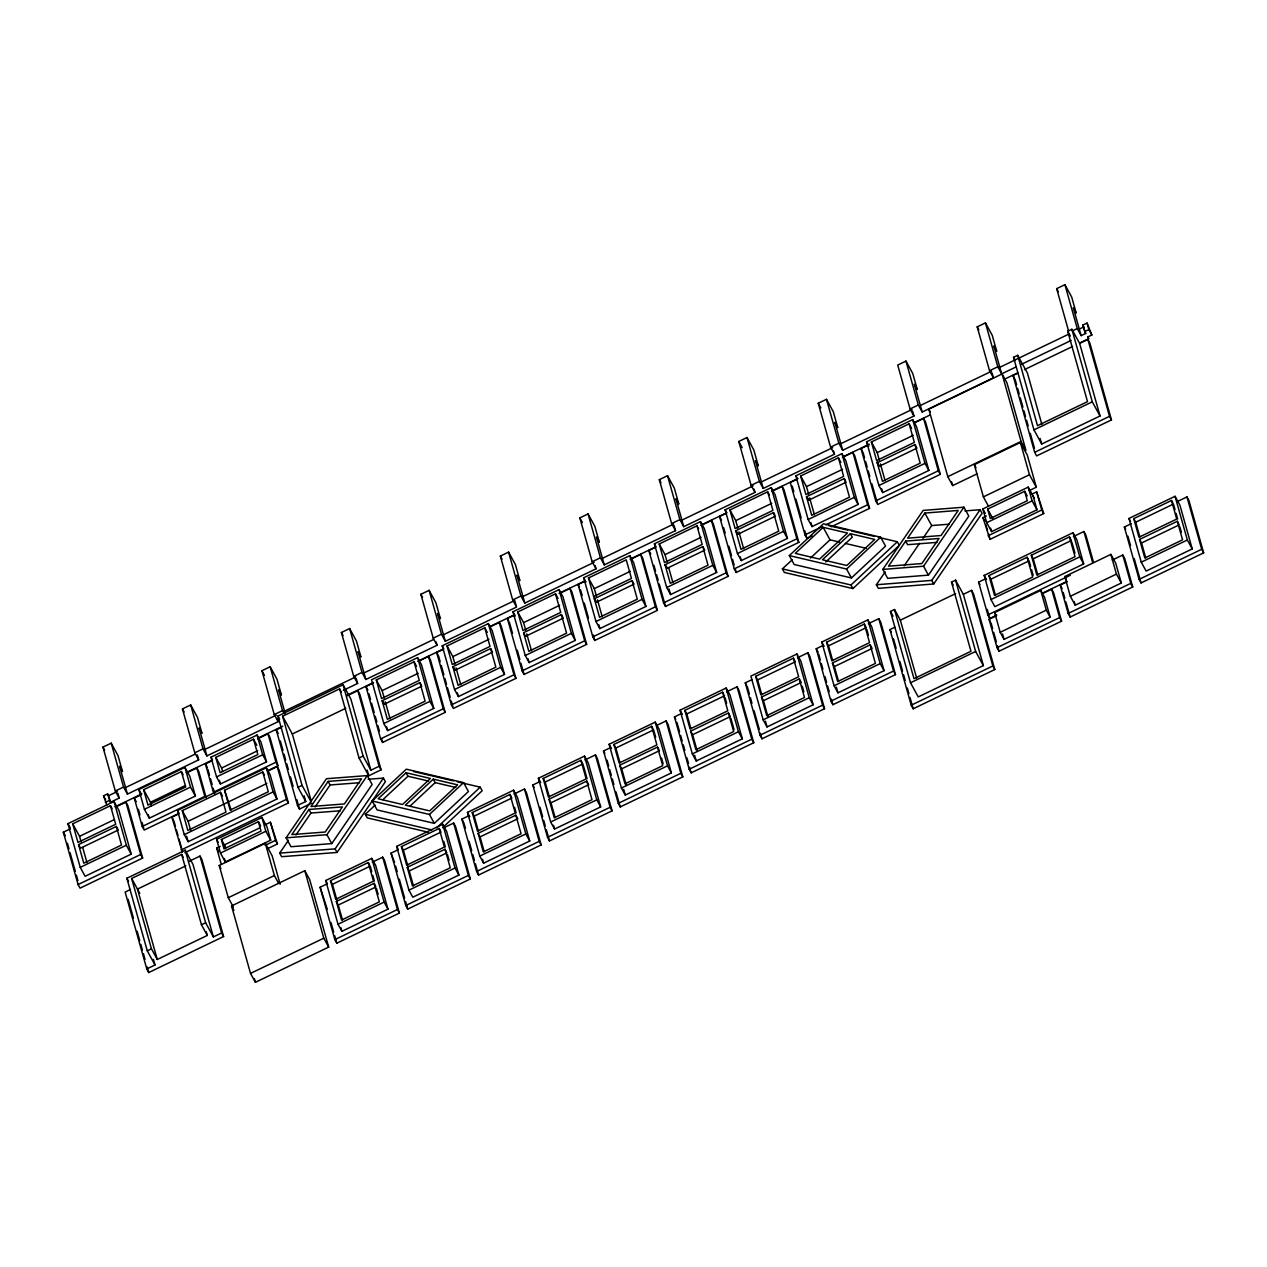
<?xml version="1.0" encoding="UTF-8"?>
<svg xmlns="http://www.w3.org/2000/svg" width="1267" height="1267" viewBox="0 0 1267 1267"><rect width="100%" height="100%" fill="white"/><g stroke="black" fill="none" stroke-linecap="round" stroke-linejoin="round"><path stroke-width="1.5" d="M286.104 837.82L326.458 778.714L367.256 775.594L372.134 784.495L331.78 843.6L290.982 846.72L286.104 837.82L326.918 834.684L367.256 775.594M308.974 809.455L291.838 834.573L325.223 832.023L342.375 806.905L308.974 809.455L310.938 813.034L295.94 835.016M328.137 781.391L311.001 806.509L344.386 803.943L361.538 778.825L328.137 781.391L330.101 784.97L315.103 806.952M368.143 779.268L383.426 778.096L385.39 781.691L337.085 852.453L281.638 856.698L279.674 853.119L288.464 840.259M279.674 853.119L335.121 848.874L383.426 778.096M882.782 569.437L923.168 510.411L963.918 507.196L968.812 516.112L928.426 575.139L887.676 578.338L882.782 569.437L923.548 566.222L963.918 507.196M905.667 541.104L888.5 566.191L921.869 563.562L939.021 538.475L905.667 541.104L907.631 544.683L937.057 542.371M924.847 513.072L907.679 538.158L941.048 535.529L958.2 510.443L924.847 513.072L931.688 525.567L922.883 538.443M964.836 510.918L980.104 509.714L982.068 513.293L933.716 583.976L878.332 588.331L876.368 584.752L885.158 571.892M904.163 565.811L919.589 543.274M876.368 584.752L931.752 580.397L980.104 509.714M372.197 800.997L406.311 769.18L463.564 782.626L468.442 791.542L434.328 823.36L377.075 809.914L372.197 800.997L429.45 814.459L434.328 823.36M406.073 772.743L378.168 798.78L402.494 804.497L430.4 778.461L406.073 772.743L407.99 776.243L428.579 781.074M428.214 832.197L367.272 817.88L365.308 814.301L375.143 805.131M382.872 799.683L407.99 776.243M433.266 779.142L405.361 805.178L429.687 810.896L457.609 784.843L433.266 779.142L435.183 782.626L455.772 787.472M410.065 806.065L435.183 782.626M429.45 814.459L463.564 782.626M436.687 827.779L480.209 787.171L482.173 790.751L442.848 827.43M789.309 555.595L823.407 523.778L880.66 537.224L885.538 546.14L851.44 577.958L794.187 564.512L789.309 555.595L846.562 569.041L851.44 577.958M823.17 527.341L795.264 553.378L819.591 559.095L847.512 533.059L823.17 527.341L830.012 539.821L839.562 542.07M878.269 537.287L897.321 541.753L899.285 545.333L852.929 588.569L784.368 572.462L782.404 568.883L792.239 559.713M810.484 558.05L830.012 539.821M850.379 533.724L822.457 559.761L846.799 565.478L874.705 539.441L850.379 533.724L852.279 537.224L825.767 561.962M846.562 569.041L880.66 537.224M782.404 568.883L850.981 584.99L897.321 541.753M106.84 805.115L103.514 795.85L107.584 793.886L110.435 802.28L119.177 798.083L115.313 791.004L102.96 747.118L111.211 743.159L117.989 755.56L122.503 771.555L119.573 766.234L127.429 794.108L198.666 759.867L197.272 754.958M198.666 759.867L194.785 752.788L182.432 708.918L190.684 704.943L197.478 717.36L201.976 733.355L199.062 728.018L206.901 755.908L278.138 721.667L277.22 718.389M278.138 721.667L274.258 714.588L261.921 670.702L270.156 666.743L276.95 679.144L281.448 695.14L278.534 689.818L285.455 714.43M343.357 690.309L357.611 683.451L353.731 676.388L341.393 632.502L349.629 628.543L356.423 640.944L360.921 656.94L358.007 651.602L365.846 679.492L437.083 645.251L436.165 641.973M437.083 645.251L433.219 638.172L420.866 594.286L429.117 590.327L435.896 602.728L440.409 618.724L437.479 613.402L445.335 641.292L516.556 607.051L512.692 599.972L500.338 556.086L508.59 552.127L515.384 564.528L519.882 580.524L516.968 575.202L524.807 603.076L596.044 568.835L595.11 565.557M596.044 568.835L592.164 561.756L579.827 517.886L588.062 513.911L594.856 526.328L599.354 542.324L596.44 536.986L604.28 564.876L675.517 530.635L674.139 525.71M675.517 530.635L671.637 523.556L659.299 479.67L667.535 475.711L674.329 488.112L678.827 504.108L675.913 498.786L683.752 526.676L754.989 492.42L754.071 489.141M754.989 492.42L751.125 485.356L738.772 441.47L747.007 437.511L753.802 449.912L758.299 465.908L755.385 460.57L763.241 488.46L834.462 454.22L833.543 450.941M834.462 454.22L830.598 447.14L818.244 403.254L826.496 399.295L833.29 411.696L837.788 427.692L834.858 422.37L842.713 450.26L913.95 416.019L912.557 411.094M992.029 372.894L993.423 377.804L922.186 412.044L914.346 384.17L917.26 389.492L912.763 373.496L905.968 361.095L897.717 365.054L910.07 408.94L913.95 416.019M993.423 377.804L989.543 370.724L977.205 326.854L985.441 322.879L992.235 335.296L996.733 351.292L993.819 345.954L1001.659 373.844L1015.912 367.002M1068.509 330.703L1056.678 288.638L1064.913 284.679L1071.708 297.08L1076.206 313.076L1073.292 307.754L1081.131 335.644L1085.724 333.443L1082.873 325.049L1087.038 323.037L1091.853 335.011L1087.672 337.022L1088.638 338.764L1079.722 343.056M1017.702 355.314L1037.499 425.696L1087.514 401.655L1067.717 331.273L1071.882 329.262L1079.627 343.405L1100.041 415.988L1041.696 444.036L1033.951 429.877L1013.537 357.31L1017.702 355.314L1027.41 373.036L1041.854 424.397M115.313 791.004L123.548 787.045L111.211 743.159M194.785 752.788L203.021 748.829L190.684 704.943M274.258 714.588L282.509 710.629L270.156 666.743M353.731 676.388L361.982 672.413L349.629 628.543M433.219 638.172L441.454 634.213L429.117 590.327M512.692 599.972L520.927 596.013L508.59 552.127M592.164 561.756L600.415 557.797L588.062 513.911M671.637 523.556L679.888 519.597L667.535 475.711M751.125 485.356L759.361 481.381L747.007 437.511M830.598 447.14L838.833 443.181L826.496 399.295M910.07 408.94L918.306 404.981L905.968 361.095M989.543 370.724L997.794 366.765L985.441 322.879M1072.325 330.94L1077.267 328.565L1064.913 284.679M110.435 802.28L108.582 795.724L117.34 791.511M125.576 787.551L195.039 754.166M205.048 749.351L276.285 715.111M284.537 711.135L355.758 676.895M364.009 672.935L433.457 639.55M443.482 634.735L512.945 601.35M522.954 596.519L594.191 562.279M602.443 558.319L673.664 524.079M681.915 520.119L753.152 485.863M761.388 481.903L832.625 447.663M840.86 443.703L912.097 409.463M920.349 405.488L991.57 371.247M999.821 367.287L1069.269 333.902M1079.294 329.087L1083.871 326.886M311.777 803.135L299.471 809.059L297.507 805.479L305.743 801.52L297.998 787.361L277.948 716.077L343.072 684.766L350.816 698.909L370.883 770.209L379.118 766.25L357.848 690.642L347.206 695.757M310.906 801.52L302.069 785.413L282.62 716.251L339.604 688.852L341.361 692.083M105.351 802.407L109.421 800.443M1085.724 333.443L1084.71 331.606L1088.891 329.594L1087.038 323.037M1021.25 364.421L1071.122 340.459M977.095 473.842L952.673 485.578L947.795 476.661L928.806 409.178L1002.086 373.955L1006.964 382.872L1025.937 450.355L1021.059 441.439L1002.086 373.955M67.927 823.661L114.03 801.488L118.908 810.405L131.214 854.132L85.111 876.289L80.233 867.372L67.927 823.661L70.366 828.111M138.863 789.563L184.95 767.39L189.828 776.307L195.387 796.04L149.284 818.197L144.406 809.28L138.863 789.563L141.302 794.013M417.619 657.621L371.516 679.793L383.822 723.505L387.686 730.584L433.789 708.427L421.483 664.7L417.619 657.621L429.909 701.348L433.789 708.427M442.246 645.79L488.333 623.633L492.214 630.697L504.519 674.424L458.416 696.581L454.536 689.517L442.246 645.79L443.783 648.625M512.961 611.787L559.064 589.63L562.928 596.709L575.234 640.421L529.131 662.593L525.267 655.514L512.961 611.787L515.289 616.031M583.691 577.784L629.794 555.627L633.658 562.706L645.964 606.434L599.861 628.59L595.981 621.511L583.691 577.784L586.019 582.044M654.405 543.796L700.508 521.624L704.389 528.703L716.679 572.431L670.591 594.587L666.711 587.508L654.405 543.796L655.958 546.615M725.136 509.793L771.239 487.637L775.103 494.7L787.409 538.427L741.306 560.584L737.442 553.521L725.136 509.793L726.688 512.628M795.866 475.79L841.953 453.634L845.833 460.713L858.139 504.424L812.036 526.597L808.156 519.518L795.866 475.79L797.418 478.625M866.58 441.787L912.683 419.63L916.564 426.71L928.854 470.437L882.766 492.594L878.886 485.514L866.58 441.787L868.909 446.032M210.987 757.191L257.09 735.034L260.97 742.114L266.513 761.847L220.41 784.004L216.546 776.924L210.987 757.191L212.539 760.026M110.467 805.685L115.693 824.263L77.952 842.412L72.71 823.835L110.467 805.685L112.177 808.805M181.403 771.587L185.726 786.95L147.97 805.099L143.646 789.737L181.403 771.587L183.113 774.707M253.527 739.231L257.85 754.578L220.094 772.727L215.786 757.381L253.527 739.231L256.868 745.313M414.056 661.817L419.282 680.395L381.525 698.545L376.299 679.967L414.056 661.817L416.558 666.394M484.786 627.814L490.012 646.408L452.256 664.557L447.029 645.964L484.786 627.814L487.288 632.391M555.5 593.827L560.727 612.404L522.986 630.554L517.744 611.977L555.5 593.827L558.003 598.388M593.7 596.551L588.474 577.974L626.231 559.824L631.457 578.401L593.7 596.551L596.282 602.316L634.038 584.166L632.075 580.587L594.318 598.737L599.544 617.314L637.301 599.18L632.075 580.587M696.961 525.821L702.187 544.398L664.431 562.548L659.204 543.971L696.961 525.821L698.624 528.862M767.675 491.818L772.902 510.411L735.145 528.561L729.919 509.967L767.675 491.818L769.338 494.874M838.406 457.83L843.632 476.408L805.875 494.558L800.649 475.98L838.406 457.83L840.908 462.392M909.12 423.827L914.362 442.405L876.606 460.555L871.379 441.977L909.12 423.827L911.622 428.389M115.139 806.762L141.872 793.902M186.455 772.474L211.415 760.469M257.771 738.186L282.731 726.181M346.92 695.33L373.67 682.47M418.237 661.041L443.197 649.052M489.553 626.753L514.513 614.764M559.095 593.336L584.055 581.331M630.412 559.048L655.372 547.043M701.728 524.76L726.688 512.755M773.044 490.472L798.004 478.483M842.587 457.054L869.336 444.194M913.903 422.766L929.946 415.053M1004.842 379.055L1017.322 373.052M1024.449 369.616L1072.595 346.477M418.078 661.437L428.515 656.417L430.479 659.996L445.208 712.371L382.618 742.446L380.654 738.867L365.925 686.508L372.878 683.166M490.551 626.595L499.246 622.43L501.194 626.009L515.938 678.368L453.348 708.459L451.385 704.864L436.656 652.505L443.608 649.163M559.539 593.431L569.96 588.426L571.924 592.006L586.653 644.365L524.079 674.456L522.115 670.877L507.386 618.502L514.339 615.16M630.253 559.444L640.69 554.423L642.654 558.003L657.383 610.361L594.793 640.453L592.829 636.873L578.1 584.515L585.053 581.173M700.984 525.441L711.42 520.42L713.369 524L728.097 576.374L665.523 606.45L663.56 602.87L648.831 550.512L655.783 547.17M771.714 491.438L782.135 486.433L784.099 490.012L798.828 542.371L736.238 572.462L734.29 568.867L719.561 516.508L726.514 513.167M797.228 479.164L790.275 482.505L805.004 534.88L806.968 538.459L812.179 535.941M842.428 457.435L852.865 452.43L854.829 456.009L869.558 508.368L831.31 526.755M914.901 422.608L923.58 418.427L925.543 422.006L940.272 474.365L877.698 504.456L875.735 500.877L861.006 448.518L867.958 445.176M1079.627 343.405L1087.878 339.445L1089.842 343.024L1111.46 419.915L1036.628 455.898L1034.664 452.319L1013.03 375.428L1017.987 373.052M115.503 807.142L125.94 802.122L127.888 805.701L142.633 858.06L80.043 888.151L78.079 884.572L63.35 832.213L70.303 828.871M177.491 810.468L184.285 834.62L188.165 841.7L276.966 799.002L270.172 774.85L266.308 767.77L177.491 810.468L179.043 813.303L144.216 830.059L142.252 826.48L134.27 798.115L141.239 794.773M186.439 773.044L196.86 768.024L198.824 771.603L206.268 798.083M257.565 738.851L267.986 733.831L275.968 762.196L213.394 792.287L205.412 763.922L212.365 760.58M297.507 805.479L276.238 729.871L281.559 727.306M81.136 841.953L79.552 836.331L113.872 819.828M151.438 805.638L150.488 802.233L184.808 785.73M222.58 771.445L221.614 768.04L257.66 750.713M311.254 801.267L292.329 733.989L345.748 708.301M384.249 698.117L382.143 690.626L418.173 673.3M454.964 664.13L452.857 656.623L488.904 639.297M525.694 630.127L523.588 622.635L559.618 605.309M596.424 596.123L594.318 588.632L630.348 571.306M667.139 562.12L665.032 554.629L701.079 537.303M737.869 528.133L735.763 520.626L771.793 503.3M808.599 494.13L806.477 486.639L842.523 469.313M879.314 460.127L877.207 452.636L913.254 435.31M144.406 809.28L190.509 787.124L184.95 767.39M216.546 776.924L262.649 754.768L257.09 735.034M78.554 844.598L116.311 826.448L118.274 830.043L80.518 848.177L78.554 844.598L83.78 863.191L121.537 845.041L116.311 826.448M419.9 682.58L425.126 701.174L387.369 719.323L382.143 700.73L419.9 682.58L421.198 684.972M490.63 648.593L495.856 667.171L458.1 685.32L452.873 666.743L490.63 648.593L491.929 650.969M523.588 632.74L561.344 614.59L563.308 618.169L525.552 636.319L523.588 632.74L528.814 651.317L566.571 633.167L561.344 614.59M665.048 564.734L702.789 546.584L704.753 550.179L666.996 568.329L665.048 564.734L670.275 583.327L708.031 565.177L702.789 546.584M773.519 512.597L778.746 531.174L740.989 549.324L735.763 530.746L773.519 512.597L774.834 514.972M844.25 478.593L849.476 497.171L811.719 515.321L806.493 496.743L844.25 478.593L845.548 480.985M877.223 462.74L914.964 444.59L916.928 448.17L879.171 466.319L877.223 462.74L882.45 481.317L920.19 463.168L914.964 444.59M382.143 700.73L384.107 704.325L421.863 686.176M452.873 666.743L454.837 670.322L492.578 652.172M735.763 530.746L737.727 534.326L775.483 516.176M806.493 496.743L808.457 500.322L846.213 482.173M142.252 826.48L204.842 796.389L196.86 768.024M220.426 792.303L225.985 812.099L187.849 830.423L182.274 810.642L220.426 792.303L222.39 795.898M262.744 771.967L268.303 791.748L230.166 810.088L224.592 790.307L262.744 771.967L264.407 775.008M267.511 770.795L277.932 765.775L269.95 737.41L267.986 733.831M182.448 852.374L171.916 817.183L178.932 813.81M268.43 770.795L277.204 766.567L279.168 770.146L288.385 802.945L184.855 852.723M80.233 867.372L126.336 845.216L114.03 801.488M383.822 723.505L429.909 701.348M454.536 689.517L500.639 667.345L488.333 623.633M525.267 655.514L571.369 633.357L559.064 589.63M595.981 621.511L642.084 599.354L629.794 555.627M666.711 587.508L712.814 565.351L700.508 521.624M737.442 553.521L783.529 531.348L771.239 487.637M808.156 519.518L854.259 497.361L841.953 453.634M878.886 485.514L924.989 463.358L912.683 419.63M190.652 830.297L188.118 821.301L266.83 783.465M380.654 738.867L443.244 708.776L428.515 656.417M451.385 704.864L513.974 674.788L499.246 622.43M522.115 670.877L584.689 640.785L569.96 588.426M592.829 636.873L655.419 606.782L640.69 554.423M663.56 602.87L726.149 572.779L711.42 520.42M734.29 568.867L796.864 538.792L782.135 486.433M805.004 534.88L822.394 526.518M825.862 524.839L867.594 504.789L852.865 452.43M875.735 500.877L938.324 470.786L923.58 418.427M78.079 884.572L140.669 854.481L125.94 802.122M184.285 834.62L273.102 791.923L266.308 767.77M1033.951 429.877L1092.297 401.829L1071.882 329.262M297.998 787.361L302.069 785.413M357.848 690.642L359.812 694.221L381.082 769.829L368.76 775.752L359.052 758.014L363.122 756.051L343.072 684.766M947.795 476.661L1021.059 441.439M988.498 506.262L983.382 496.886L974.307 464.656L1020.41 442.5L1027.252 454.996L1036.311 487.225L1029.216 490.63M181.133 849.983L286.437 799.366L277.204 766.567M199.996 856.08L201.944 859.659L223.578 936.551L148.746 972.533L146.782 968.938L155.017 964.979L147.273 950.836L126.858 878.253L185.22 850.205L192.964 864.363L213.379 936.931L221.614 932.971L199.996 856.08L189.29 861.212M206.22 931.641L207.297 935.442L157.282 959.483L151.454 948.825L131.641 878.443L181.656 854.401L183.319 857.442M216.594 839.324L261.952 817.516L266.83 826.432L270.695 840.179L225.336 861.988L220.458 853.087L216.594 839.324L218.209 842.302M258.389 821.713L261.034 831.089L224.006 848.89L221.377 839.498L258.389 821.713L260.622 825.767M1034.664 452.319L1109.512 416.336L1087.878 339.445M130.501 889.482L125.148 892.063L146.782 968.938M221.266 864.363L216.673 848.051L220.141 846.388M265.183 824.738L270.394 822.235L277.441 843.949L268.778 848.114M259.592 827.969L224.338 844.915L225.399 848.668M185.758 865.884L137.485 889.101L157.282 959.483M220.458 853.087L265.817 831.279L261.952 817.516M983.382 496.886L1029.469 474.729L1020.41 442.5M233.397 907.077L228.282 897.717L219.207 865.488L265.31 843.315L272.152 855.811L280.15 884.255M265.088 845.358L275.493 840.369L270.394 822.235M1033.112 496.046L1036.976 509.793L991.602 531.602L986.724 522.685L982.859 508.938L1028.234 487.13L1034.41 498.422M1024.67 491.327L1027.315 500.703L990.287 518.504L987.642 509.112L1024.67 491.327L1027.236 495.999M1031.465 494.352L1036.659 491.849L1043.723 513.563L990.018 539.378L982.954 517.665L986.423 516.002M986.724 522.685L1032.098 500.877L1028.234 487.13M228.282 897.717L274.369 875.545L265.31 843.315M988.054 535.798L1041.759 509.983L1036.659 491.849M231.544 905.937L304.809 870.714L309.686 879.615L328.676 947.098L255.411 982.321L250.518 973.404L231.544 905.937L233.983 910.387M147.273 950.836L151.454 948.825M207.297 935.442L201.453 924.783L205.634 922.772L185.22 850.205M325.698 880.517L371.801 858.361L375.681 865.44L387.971 909.168L341.884 931.324L338.004 924.245L325.698 880.517L327.25 883.352M396.634 846.419L442.737 824.263L446.602 831.342L458.907 875.069L412.804 897.226L408.94 890.147L396.634 846.419L398.186 849.254M467.46 812.385L513.563 790.212L517.427 797.291L529.733 841.019L483.63 863.175L479.765 856.096L467.46 812.385L469.788 816.629M538.38 778.286L584.483 756.114L588.363 763.193L600.653 806.921L554.566 829.077L550.686 821.998L538.38 778.286L540.708 782.531M609.11 744.283L655.213 722.127L659.078 729.19L671.383 772.918L625.28 795.074L621.416 788.011L609.11 744.283L611.438 748.528M680.046 710.185L726.134 688.029L730.014 695.092L742.319 738.819L696.216 760.976L692.336 753.913L680.046 710.185L682.359 714.43M796.959 653.978L750.872 676.135L763.162 719.862L767.042 726.941L813.145 704.769L800.839 661.057L796.959 653.978L809.265 697.705L813.145 704.769M821.792 642.036L867.895 619.88L871.775 626.959L884.065 670.671L837.962 692.843L834.098 685.764L821.792 642.036L824.12 646.281M368.254 862.558L373.48 881.135L335.723 899.285L330.497 880.708L368.254 862.558L369.552 864.949M439.174 828.46L444.4 847.037L406.644 865.187L401.417 846.609L439.174 828.46L440.488 830.851M509.999 794.409L515.226 812.986L477.469 831.136L472.243 812.559L509.999 794.409L511.314 796.8M580.935 760.311L586.162 778.888L548.405 797.038L543.179 778.461L580.935 760.311L582.234 762.702M651.65 726.308L656.876 744.901L619.135 763.051L613.893 744.458L651.65 726.308L652.964 728.699M722.586 692.21L727.812 710.803L690.056 728.953L684.829 710.359L722.586 692.21L723.885 694.601M793.411 658.175L798.638 676.752L760.881 694.902L755.655 676.309L793.411 658.175L795.375 661.754L757.618 679.904L761.8 694.759M864.332 624.077L869.558 642.654L831.817 660.804L826.575 642.226L864.332 624.077L866.295 627.656L828.539 645.806L832.72 660.661M894.518 609.522L913.982 678.684L970.965 651.286L951.501 582.123L955.571 580.175L963.332 594.318L983.382 665.603L918.258 696.913L910.498 682.77L890.448 611.47L894.518 609.522L900.346 620.181L916.659 678.114M372.276 862.178L382.697 857.157L384.661 860.736L399.39 913.095L336.816 943.186L334.852 939.607L320.123 887.248L327.076 883.907M443.197 828.08L453.634 823.059L455.597 826.638L470.326 878.997L407.736 909.088L405.773 905.509L391.044 853.15L397.996 849.809M514.022 794.029L524.459 789.008L526.423 792.588L541.152 844.946L478.562 875.038L476.614 871.458L461.869 819.1L468.838 815.758M584.958 759.931L595.395 754.91L597.343 758.49L612.072 810.864L549.498 840.94L547.534 837.36L532.805 785.002L539.758 781.66M657.415 725.088L666.109 720.923L668.073 724.502L682.802 776.861L620.228 806.936L618.264 803.357L603.535 750.998L610.488 747.657M726.609 691.83L737.046 686.825L739.009 690.404L753.738 742.763L691.149 772.854L689.185 769.259L674.456 716.9L681.408 713.559M797.434 657.779L807.871 652.774L809.835 656.354L824.564 708.712L761.974 738.804L760.01 735.224L745.281 682.85L752.234 679.508M868.37 623.681L878.791 618.676L880.755 622.255L895.484 674.614L832.91 704.705L830.946 701.126L816.217 648.752L823.17 645.41M337.165 901.011L332.461 884.287L370.202 866.137L371.769 871.712M408.085 866.913L403.381 850.189L441.138 832.039M478.388 831.009L474.206 816.138L511.963 797.988M549.324 796.911L545.143 782.04L582.883 763.89L587.064 778.762M620.038 762.908L615.857 748.037L653.614 729.887L655.704 737.331M690.974 728.81L686.793 713.939L724.55 695.805M984.19 575.408L1073.006 532.71L1076.871 539.79L1083.665 563.942L994.864 606.64L990.984 599.56L984.19 575.408L986.518 579.653M1027.125 557.258L1032.684 577.039L994.547 595.379L988.973 575.598L1027.125 557.258L1028.44 559.634M1069.443 536.907L1075.018 556.688L1036.865 575.028L1031.306 555.247L1069.443 536.907L1071.407 540.486L1033.254 558.826L1037.816 575.012M996.812 615.128L989.796 618.502L987.832 614.923L978.615 582.123L985.631 578.75M1073.371 536.575L1083.903 531.507L1085.867 535.102L1093.548 562.421M900.346 620.181L955.556 593.637M995.498 595.363L990.937 579.177L1029.089 560.838L1030.609 566.222M963.332 594.318L971.567 590.359L973.531 593.938L994.801 669.546L913.19 708.776L911.226 705.196L889.957 629.588L894.898 627.213M1128.96 518.456L1175.047 496.3L1179.925 505.2L1192.231 548.928L1146.128 571.084L1141.25 562.184L1128.96 518.456L1130.576 521.418M374.082 883.321L379.324 901.898L341.567 920.048L336.341 901.471L374.082 883.321L375.396 885.712M445.018 849.223L450.244 867.8L412.488 885.95L407.261 867.372L445.018 849.223L446.317 851.614M515.843 815.172L521.07 833.765L483.313 851.915L478.087 833.322L515.843 815.172L517.807 818.751L480.05 836.901L484.232 851.772M586.779 781.074L592.006 799.667L554.249 817.817L549.023 799.224L586.779 781.074L588.727 784.669L550.987 802.819L555.168 817.674M657.494 747.087L662.72 765.664L624.964 783.814L619.737 765.236L657.494 747.087L659.458 750.666L621.701 768.816L626.405 785.54M728.43 712.988L733.656 731.566L695.9 749.716L690.673 731.138L728.43 712.988L730.378 716.568L692.637 734.717L697.341 751.442M799.255 678.938L804.482 697.515L766.725 715.665L761.499 697.088L799.255 678.938L801.219 682.517L763.463 700.667L768.166 717.391M870.176 644.84L875.402 663.417L837.645 681.567L832.419 662.989L870.176 644.84L872.139 648.419L834.383 666.569L838.564 681.44M1171.5 500.481L1176.726 519.074L1138.97 537.224L1133.743 518.631L1171.5 500.481L1172.799 502.872M1178.262 501.098L1186.957 496.917L1188.921 500.497L1203.65 552.871L1141.06 582.947L1139.112 579.367L1124.367 527.009L1131.336 523.667M342.486 919.921L338.289 905.05L376.046 886.9M413.406 885.823L409.225 870.952L446.982 852.802M1139.888 537.081L1135.707 522.21L1173.464 504.06L1175.032 509.635M990.984 599.56L1079.801 556.878L1073.006 532.71M338.004 924.245L384.107 902.088L371.801 858.361M408.94 890.147L455.027 867.99L442.737 824.263M479.765 856.096L525.853 833.939L513.563 790.212M550.686 821.998L596.789 799.841L584.483 756.114M621.416 788.011L667.519 765.838L655.213 722.127M692.336 753.913L738.439 731.74L726.134 688.029M763.162 719.862L809.265 697.705M834.098 685.764L880.201 663.607L867.895 619.88M1177.344 521.26L1182.57 539.837L1144.814 557.987L1139.587 539.409L1177.344 521.26L1178.643 523.635M1064.771 576.548L1110.874 554.392L1115.752 563.292L1121.311 583.026L1075.208 605.183L1070.33 596.282L1064.771 576.548L1066.402 579.51M987.832 614.923L1070.314 575.266M994.643 612.579L1040.745 590.422L1044.626 597.486L1050.169 617.219L1004.066 639.376L1000.201 632.296L994.643 612.579L996.195 615.398M1145.732 557.844L1141.551 542.989L1179.292 524.839M250.518 973.404L323.798 938.182L304.809 870.714M1042.44 593.194L1067.004 581.379M1042.963 593.384L1051.642 589.203L1053.606 592.798L1061.588 621.163L999.014 651.238L997.05 647.659L989.068 619.294L996.02 615.952M1112.347 560.03L1122.784 555.009L1124.748 558.589L1132.73 586.969L1070.14 617.045L1068.176 613.466L1060.194 585.101L1067.147 581.759M334.852 939.607L397.442 909.516L382.697 857.157M405.773 905.509L468.362 875.418L453.634 823.059M476.614 871.458L539.188 841.367L524.459 789.008M547.534 837.36L610.124 807.269L595.395 754.91M618.264 803.357L680.838 773.282L666.109 720.923M689.185 769.259L751.774 739.184L737.046 686.825M760.01 735.224L822.6 705.133L807.871 652.774M830.946 701.126L893.52 671.035L878.791 618.676M1070.33 596.282L1116.417 574.109L1110.874 554.392M1141.25 562.184L1187.353 540.011L1175.047 496.3M1000.201 632.296L1046.304 610.14L1040.745 590.422M910.498 682.77L975.638 651.46L955.571 580.175M997.05 647.659L1059.624 617.583L1051.642 589.203M1068.176 613.466L1130.766 583.374L1122.784 555.009M1139.112 579.367L1201.686 549.276L1186.957 496.917M911.226 705.196L992.837 665.967L971.567 590.359M931.688 525.567L949.363 524.174M330.101 784.97L359.559 782.721M310.938 813.034L340.395 810.785M828.761 525.647L847.797 530.113M851.614 531.016L874.468 536.384M845.279 543.416L866.28 548.342M413.549 771.508L453.554 780.9M457.355 781.802L480.209 787.171M365.308 814.301L431.968 829.948M1088.891 329.594L1091.853 335.011M1201.686 549.276L1203.65 552.871M1056.678 288.638L1058.373 291.743M1077.267 328.565L1081.131 335.644M1187.353 540.011L1192.231 548.928M1067.717 331.273L1070.362 336.103M1109.512 416.336L1111.46 419.915M1092.297 401.829L1100.041 415.988M1133.743 518.631L1135.707 522.21M1139.587 539.409L1141.551 542.989M1124.367 527.009L1125.682 529.4M1013.537 357.31L1015.247 360.462M1130.766 583.374L1132.73 586.969M1013.03 375.428L1014.344 377.819M1116.417 574.109L1121.311 583.026M977.205 326.854L978.9 329.943M997.794 366.765L1001.659 373.844M1079.801 556.878L1083.665 563.942M1029.469 474.729L1036.311 487.225M1041.759 509.983L1043.723 513.563M1032.098 500.877L1036.976 509.793M1060.194 585.101L1062.158 588.68M1031.306 555.247L1033.254 558.826M1059.624 617.583L1061.588 621.163M974.307 464.656L976.018 467.776M1046.304 610.14L1050.169 617.219M987.642 509.112L992.774 518.488M928.806 409.178L930.437 412.155M982.859 508.938L985.298 513.388M982.954 517.665L984.918 521.244M918.306 404.981L922.186 412.044M938.324 470.786L940.272 474.365M988.973 575.598L990.937 579.177M924.989 463.358L928.854 470.437M978.615 582.123L979.914 584.515M989.068 619.294L990.366 621.685M951.501 582.123L953.18 585.164M871.379 441.977L877.207 452.636M992.837 665.967L994.801 669.546M877.255 461.742L879.171 466.319M975.638 651.46L983.382 665.603M861.006 448.518L862.304 450.894M931.752 580.397L933.716 583.976M923.548 566.222L928.426 575.139M818.244 403.254L820.794 407.911M838.833 443.181L842.713 450.26M867.594 504.789L869.558 508.368M854.259 497.361L858.139 504.424M890.448 611.47L893.029 616.19M889.957 629.588L891.255 631.98M800.649 475.98L806.477 486.639M850.981 584.99L852.929 588.569M893.52 671.035L895.484 674.614M880.201 663.607L884.065 670.671M796.864 538.792L798.828 542.371M738.772 441.47L742.161 447.663M759.361 481.381L763.241 488.46M783.529 531.348L787.409 538.427M826.575 642.226L828.539 645.806M832.419 662.989L834.383 666.569M816.217 648.752L818.165 652.347M729.919 509.967L735.763 520.626M719.561 516.508L721.509 520.088M822.6 705.133L824.564 708.712M726.149 572.779L728.097 576.374M712.814 565.351L716.679 572.431M659.299 479.67L660.994 482.775M679.888 519.597L683.752 526.676M755.655 676.309L757.618 679.904M761.499 697.088L763.463 700.667M745.281 682.85L746.596 685.241M659.204 543.971L665.032 554.629M648.831 550.512L650.795 554.091M751.774 739.184L753.738 742.763M738.439 731.74L742.319 738.819M655.419 606.782L657.383 610.361M642.084 599.354L645.964 606.434M579.827 517.886L582.361 522.527M684.829 710.359L686.793 713.939M600.415 557.797L604.28 564.876M690.673 731.138L692.637 734.717M674.456 716.9L675.77 719.292M588.474 577.974L594.318 588.632M594.318 598.737L596.282 602.316M578.1 584.515L579.415 586.89M680.838 773.282L682.802 776.861M667.519 765.838L671.383 772.918M584.689 640.785L586.653 644.365M571.369 633.357L575.234 640.421M613.893 744.458L615.857 748.037M619.737 765.236L621.701 768.816M500.338 556.086L502.049 559.19M520.927 596.013L524.807 603.076M603.535 750.998L604.834 753.39M517.744 611.977L523.588 622.635M507.386 618.502L508.685 620.893M610.124 807.269L612.072 810.864M596.789 799.841L600.653 806.921M513.974 674.788L515.938 678.368M500.639 667.345L504.519 674.424M543.179 778.461L545.143 782.04M549.023 799.224L550.987 802.819M532.805 785.002L534.104 787.393M420.866 594.286L422.56 597.39M441.454 634.213L445.335 641.292M447.029 645.964L452.857 656.623M436.656 652.505L437.97 654.896M539.188 841.367L541.152 844.946M525.853 833.939L529.733 841.019M443.244 708.776L445.208 712.371M472.243 812.559L474.206 816.138M478.087 833.322L480.05 836.901M461.869 819.1L463.184 821.491M376.299 679.967L382.143 690.626M341.393 632.502L343.088 635.606M361.982 672.413L365.846 679.492M365.925 686.508L367.889 690.087M468.362 875.418L470.326 878.997M455.027 867.99L458.907 875.069M379.118 766.25L381.082 769.829M363.122 756.051L370.883 770.209M401.417 846.609L403.381 850.189M407.261 867.372L409.225 870.952M391.044 853.15L394.591 862.336M397.442 909.516L399.39 913.095M261.921 670.702L264.455 675.359M282.509 710.629L284.046 713.464M282.62 716.251L292.329 733.989M384.107 902.088L387.971 909.168M277.948 716.077L279.674 719.213M276.238 729.871L278.202 733.45M335.121 848.874L337.085 852.453M326.918 834.684L331.78 843.6M275.968 762.196L277.932 765.775M262.649 754.768L266.513 761.847M286.437 799.366L288.385 802.945M330.497 880.708L332.461 884.287M336.341 901.471L338.289 905.05M273.102 791.923L276.966 799.002M320.123 887.248L327.345 909.532M275.493 840.369L277.441 843.949M265.817 831.279L270.695 840.179M323.798 938.182L328.676 947.098M215.786 757.381L221.614 768.04M274.369 875.545L278.645 883.352M182.432 708.918L184.143 712.006M203.021 748.829L206.901 755.908M224.592 790.307L231.117 810.072M205.412 763.922L207.376 767.501M221.377 839.498L225.89 847.75M190.509 787.124L195.387 796.04M216.673 848.051L218.637 851.63M219.207 865.488L220.917 868.608M182.274 810.642L188.118 821.301M171.916 817.183L173.215 819.575M143.646 789.737L150.488 802.233M221.614 932.971L223.578 936.551M205.634 922.772L213.379 936.931M134.27 798.115L136.234 801.694M102.96 747.118L104.654 750.222M123.548 787.045L127.429 794.108M107.584 793.886L108.582 795.724M140.669 854.481L142.633 858.06M103.514 795.85L105.731 799.905M126.336 845.216L131.214 854.132M131.641 878.443L139.798 893.346M126.858 878.253L128.585 881.404M72.71 823.835L79.552 836.331M63.35 832.213L65.314 835.792M1176.077 513.357L1177.645 518.932M1179.815 526.692L1181.382 532.267M1088.02 336.579L1088.638 338.764M1082.873 325.049L1084.71 331.606M1127.915 536.194L1130.544 545.554M1134.234 558.636L1141.06 582.947M1083.903 531.507L1092.613 562.485M1071.914 542.292L1074.954 553.077M1040.128 438.445L1041.696 444.036M1014.994 379.007L1016.577 384.63M1017.639 388.383L1019.222 394.005M1020.268 397.759L1022.912 407.135M1023.958 410.888L1025.541 416.51M1026.603 420.264L1028.186 425.886M1030.293 433.393L1034.521 448.391M1074.194 601.603L1075.208 605.183M1063.219 592.465L1064.818 598.135M1065.88 601.92L1070.14 617.045M1031.623 569.833L1033.128 575.218M990.636 528.165L991.602 531.602M985.932 524.871L987.468 530.319M988.482 533.945L990.018 539.378M1002.561 634.007L1004.066 639.376M951.612 481.824L952.673 485.578M987.231 609.395L989.796 618.502M991.032 622.873L992.615 628.543M993.692 632.328L996.353 641.783M997.414 645.568L999.014 651.238M880.375 463.88L885.11 480.747M881.689 488.793L882.766 492.594M862.97 452.097L864.537 457.704M865.599 461.441L867.166 467.048M868.228 470.801L869.796 476.408M871.902 483.883L877.176 502.587M893.504 638.837L896.165 648.292M899.887 661.532L902.547 670.972M903.609 674.757L905.208 680.427M907.33 687.997L908.93 693.667M909.991 697.436L913.19 708.776M866.818 629.509L868.386 635.084M809.645 497.868L814.396 514.735M807.839 498.137L808.457 500.322M810.959 522.796L812.036 526.597M792.239 486.1L793.823 491.707M795.929 499.182L801.187 517.886M804.862 530.968L806.968 538.459M836.363 687.142L837.962 692.843M818.704 654.215L820.272 659.822M821.333 663.56L822.901 669.166M825.007 676.657L826.591 682.264M827.636 686.001L829.22 691.608M831.326 699.099L832.91 704.705M802.264 686.239L803.832 691.814M738.93 531.871L743.666 548.738M737.109 532.14L737.727 534.326M740.245 556.783L741.306 560.584M723.615 527.579L725.199 533.185M728.873 546.267L731.518 555.627M732.564 559.365L734.147 564.971M735.193 568.709L736.238 572.462M765.442 721.24L767.042 726.941M747.245 686.445L749.351 693.92M750.397 697.658L751.98 703.264M754.087 710.755L759.345 729.444M760.39 733.181L761.974 738.804M725.072 697.658L726.64 703.233M730.901 718.421L734.052 729.57M668.723 567.743L672.935 582.741M666.394 566.143L666.996 568.329M668.976 588.886L670.591 594.587M653.946 565.32L655.53 570.926M656.575 574.664L658.159 580.27M659.204 584.008L665.523 606.45M694.617 755.275L696.216 760.976M676.942 722.348L679.571 731.708M680.632 735.446L682.2 741.052M683.261 744.79L684.829 750.412M686.936 757.888L688.519 763.494M689.565 767.232L691.149 772.854M661.548 758.094L663.116 763.668M597.47 599.877L602.221 616.744M598.8 624.789L599.861 628.59M580.587 589.963L582.171 595.569M584.277 603.044L588.49 618.011M593.225 634.846L594.793 640.453M623.681 789.373L625.28 795.074M607.067 760.2L608.651 765.806M609.696 769.544L611.28 775.151M612.325 778.888L613.909 784.511M616.015 791.986L620.228 806.936M526.755 633.864L531.491 650.731M514.719 600.479L516.097 605.404M528.07 658.792L529.131 662.593M509.334 622.097L512.502 633.31M517.237 650.145L519.866 659.489M520.911 663.227L524.079 674.456M553.489 825.276L554.566 829.077M540.027 807.285L542.656 816.629M543.701 820.367L545.285 825.989M546.346 829.727L549.498 840.94M514.576 807.285L516.144 812.86M456.025 667.867L460.776 684.734M454.22 668.137L454.837 670.322M457.339 692.78L458.416 696.581M438.62 656.084L440.187 661.707M441.249 665.444L443.878 674.788M444.923 678.526L446.507 684.148M447.552 687.886L450.197 697.23M451.242 700.968L452.826 706.574M482.569 859.374L483.63 863.175M463.833 822.679L465.417 828.285M469.091 841.383L471.736 850.727M472.781 854.465L474.365 860.087M475.41 863.825L478.562 875.038M443.751 841.336L445.319 846.91M447.504 854.671L449.072 860.245M385.295 701.87L390.046 718.737M383.489 702.14L384.107 704.325M386.625 726.783L387.686 730.584M368.95 693.825L370.518 699.447M371.579 703.185L374.208 712.529M375.254 716.267L376.837 721.873M377.883 725.627L379.466 731.233M381.573 738.709L382.618 742.446M356.233 678.542L357.611 683.451M395.637 866.074L397.22 871.68M399.327 879.171L404.585 897.875M405.63 901.613L407.736 909.088M367.192 770.13L368.76 775.752M339.604 688.852L359.052 758.014M372.815 875.434L374.383 881.008M376.568 888.769L378.136 894.344M304.159 795.882L305.743 801.52M340.807 927.523L341.884 931.324M280.324 741.005L282.984 750.46M284.046 754.245L285.645 759.915M286.706 763.7L288.306 769.37M290.428 776.924L293.089 786.379M296.811 799.604L299.471 809.059M331.02 922.614L333.664 931.958M334.71 935.711L336.816 943.186M219.413 780.409L220.41 784.004M207.899 769.386L209.498 775.056M210.56 778.841L212.159 784.511M213.22 788.296L214.82 793.981M224.37 858.551L225.336 861.988M254.35 978.567L255.411 982.321M186.597 836.125L188.165 841.7M173.864 820.763L175.416 826.242M176.43 829.885L177.966 835.349M178.995 838.992L181.561 848.098M181.656 854.401L201.453 924.783M148.271 814.602L149.284 818.197M138.372 809.265L139.956 814.934M142.094 822.489L143.694 828.175M117.799 793.158L119.177 798.083M153.45 959.404L155.017 964.979M128.157 899.396L133.447 918.147M137.137 931.261L139.766 940.652M140.827 944.39L142.411 950.028M143.472 953.766L145.04 959.404M147.162 966.895L148.746 972.533M82.719 847.575L86.932 862.558M67.42 843.268L68.988 848.874M70.049 852.628L75.307 871.316M76.353 875.054L77.936 880.676"/></g></svg>
